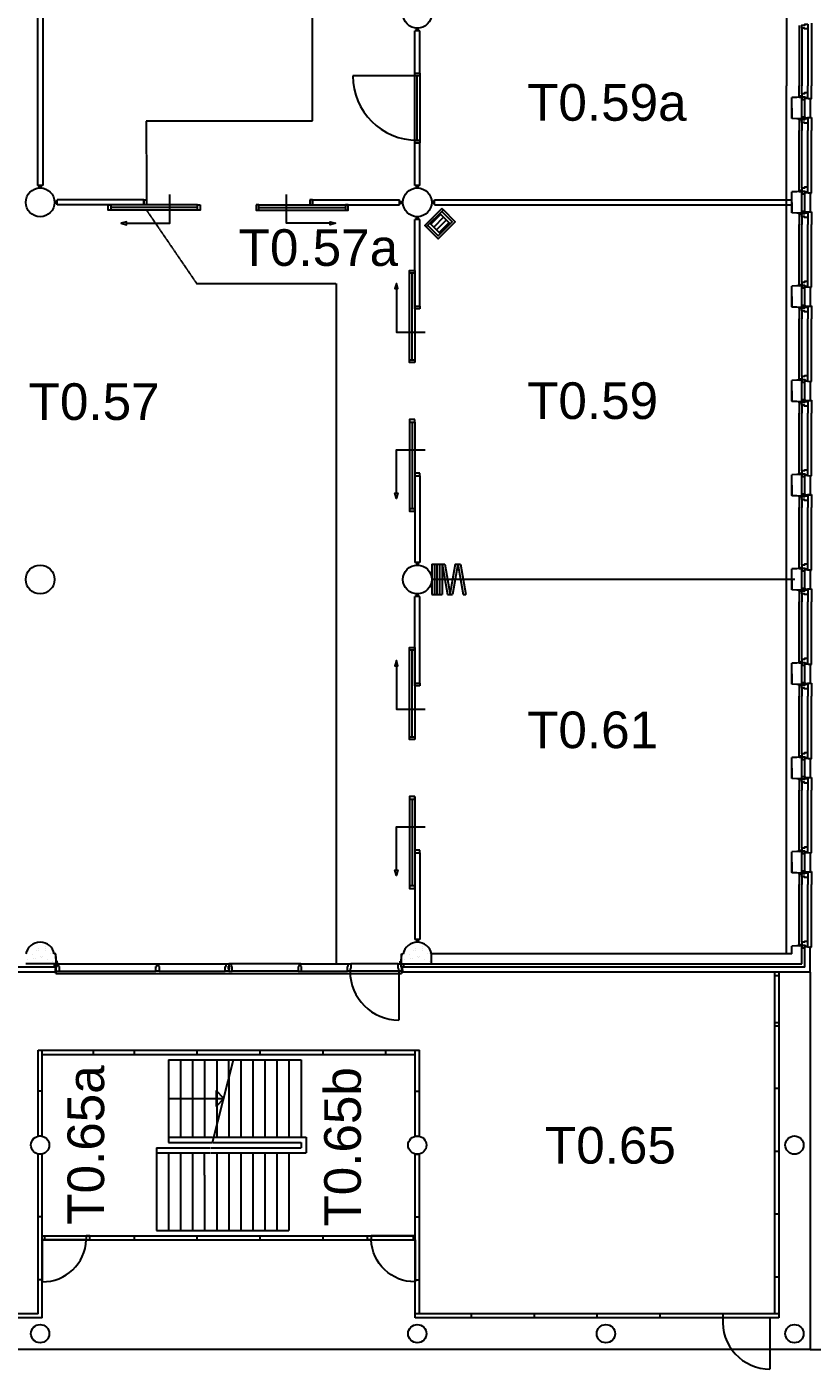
# Model space of a CAD drawing. Header units: millimetres. Extents: x 37323 to 141989, y 29562 to 82217.
# Drawn here: x 53869 to 68860, y 29562 to 55190 of the extents above; entities that cross this region are included whole.
import ezdxf
from ezdxf.enums import TextEntityAlignment as Align

# ---------------------------------------------------------------- set-up
doc = ezdxf.new("R2010")
doc.units = ezdxf.units.MM
doc.linetypes.add('HIDDEN2', pattern=[4.7625, 3.175, -1.5875])
doc.layers.get('0').update_dxf_attribs({"linetype": 'CONTINUOUS'})
for name, color, linetype in [('AL2100_BUITENWANDEN', 3, 'CONTINUOUS'), ('AL2200_BINNENWANDEN', 2, 'CONTINUOUS'), ('AL2400_TRAPPEN', 1, 'CONTINUOUS'), ('AL2800_DRAAGCONSTRUCTIE', 3, 'CONTINUOUS'), ('AL3100_BUITENWANDOPENING', 1, 'CONTINUOUS'), ('AL3200_BINNENWANDOPENING', 1, 'CONTINUOUS'), ('AL4600_RUIMTENUMMERS', 2, 'CONTINUOUS'), ('AL7400_SANITAIR', 1, 'CONTINUOUS'), ('AL8100_INRVERKEERSRUIMTE', 250, 'HIDDEN2')]:
    doc.layers.add(name, color=color, linetype=linetype)
doc.styles.add('Arial', font='arial.ttf')

# ---------------------------------------------------------------- blocks, each defined once
blk = doc.blocks.new('*X22')
for p, q in [((40865, 61991), (40865, 61991)), ((40867, 61850), (40867, 61850)), ((40911, 61846), (40911, 61846)), ((40956, 61949), (40956, 61949)), ((40992, 61787), (40992, 61787)), ((41058, 61906), (41058, 61906)), ((41081, 61927), (41081, 61927)), ((41101, 61907), (41101, 61907)), ((41135, 61786), (41135, 61786)), ((41177, 61793), (41177, 61793)), ((41187, 61945), (41187, 61945)), ((41229, 61944), (41229, 61944)), ((41248, 61867), (41248, 61867)), ((41325, 61809), (41325, 61809)), ((41336, 61965), (41336, 61965)), ((41006, 61746), (41006, 61746)), ((41007, 61712), (41007, 61712)), ((41137, 61744), (41137, 61744))]:
    blk.add_line(p, q)
blk = doc.blocks.new('A$C56202549')
at = {"layer": 'AL3100_BUITENWANDOPENING'}
for p, q in [((910, 80), (910, 880)), ((70, 80), (0, 80)), ((0, 80), (0, 0)), ((0, 0), (70, 0)), ((70, 0), (70, 80)), ((70, 80), (910, 80)), ((870, 0), (70, 0)), ((870, 0), (870, 80)), ((910, 0), (870, 0)), ((910, 80), (910, 0))]:
    blk.add_line(p, q, dxfattribs=at)
for start, end in [(89.4248, 177.7808), (182.2192, 183.2906)]:
    blk.add_arc((902, 48), 832, start, end, dxfattribs=at)
blk = doc.blocks.new('AH74UG')
for p, q in [((-131, -40), (-131, -320)), ((-131, -65), (131, -65)), ((-131, -140), (131, -140)), ((-131, -214), (131, -214)), ((131, -40), (131, -320)), ((-131, -289), (131, -289))]:
    blk.add_line(p, q)
blk.add_lwpolyline([(-230, 0), (230, 0), (230, -40), (-230, -40)], close=True)
for points in [[(230, -40), (230, -360), (-230, -360), (-230, -40)], [(190, -40), (190, -320), (-190, -320), (-190, -40)]]:
    blk.add_lwpolyline(points)

msp = doc.modelspace()

# ---------------------------------------------------------------- linework, layer by layer
at = {"layer": 'AL2100_BUITENWANDEN'}
for p, q in [((68370, 55364), (68370, 54064)), ((68845, 55261), (68845, 54064)), ((68663, 53849), (68470, 53839)), ((68470, 53639), (68470, 53839)), ((68663, 53846), (68473, 53836)), ((68473, 53442), (68473, 53836)), ((68663, 53432), (68663, 53846)), ((68718, 53833), (68845, 53820)), ((68718, 53830), (68845, 53817)), ((68845, 53817), (68845, 54064)), ((68470, 53639), (68470, 53439)), ((68663, 53429), (68470, 53439)), ((68663, 53432), (68473, 53442)), ((68718, 53449), (68845, 53461)), ((68718, 53446), (68845, 53458)), ((68845, 53461), (68845, 53214)), ((68663, 52049), (68470, 52039)), ((68470, 51839), (68470, 52039)), ((68663, 52046), (68473, 52036)), ((68473, 51642), (68473, 52036)), ((68663, 51632), (68663, 52046)), ((68718, 52033), (68845, 52020)), ((68718, 52030), (68845, 52017)), ((68845, 52017), (68845, 52264)), ((68470, 51839), (68470, 51639)), ((68663, 51629), (68470, 51639)), ((68663, 51632), (68473, 51642)), ((68718, 51649), (68845, 51661)), ((68718, 51646), (68845, 51658)), ((68845, 51661), (68845, 51414)), ((68663, 50249), (68470, 50239)), ((68470, 50039), (68470, 50239)), ((68663, 50246), (68473, 50236)), ((68473, 49842), (68473, 50236)), ((68663, 49832), (68663, 50246)), ((68718, 50233), (68845, 50220)), ((68845, 50217), (68845, 50464)), ((68470, 50039), (68470, 49839)), ((68718, 50230), (68845, 50217)), ((68663, 49829), (68470, 49839)), ((68663, 49832), (68473, 49842)), ((68718, 49849), (68845, 49861)), ((68718, 49846), (68845, 49858)), ((68845, 49861), (68845, 49614)), ((68663, 48449), (68470, 48439)), ((68470, 48239), (68470, 48439)), ((68663, 48446), (68473, 48436)), ((68663, 48032), (68663, 48446)), ((68845, 48417), (68845, 48664)), ((68470, 48239), (68470, 48039)), ((68473, 48042), (68473, 48436)), ((68718, 48433), (68845, 48420)), ((68718, 48430), (68845, 48417)), ((68663, 48029), (68470, 48039)), ((68663, 48032), (68473, 48042)), ((68718, 48049), (68845, 48061)), ((68718, 48046), (68845, 48058)), ((68845, 48061), (68845, 47814)), ((68663, 46649), (68470, 46639)), ((68663, 46646), (68473, 46636)), ((68663, 46232), (68663, 46646)), ((68845, 46617), (68845, 46864)), ((68470, 46439), (68470, 46639)), ((68470, 46439), (68470, 46239)), ((68473, 46242), (68473, 46636)), ((68718, 46633), (68845, 46620)), ((68718, 46630), (68845, 46617)), ((68663, 46229), (68470, 46239)), ((68663, 46232), (68473, 46242)), ((68718, 46249), (68845, 46261)), ((68718, 46246), (68845, 46258)), ((68845, 46261), (68845, 46014)), ((68845, 44817), (68845, 45064)), ((68663, 44849), (68470, 44839)), ((68470, 44639), (68470, 44839)), ((68470, 44639), (68470, 44439)), ((68663, 44846), (68473, 44836)), ((68473, 44442), (68473, 44836)), ((68663, 44432), (68663, 44846)), ((68718, 44833), (68845, 44820)), ((68718, 44830), (68845, 44817)), ((68663, 44429), (68470, 44439)), ((68663, 44432), (68473, 44442)), ((68718, 44449), (68845, 44461)), ((68718, 44446), (68845, 44458)), ((68845, 44461), (68845, 44214)), ((68845, 43017), (68845, 43264)), ((68663, 43049), (68470, 43039)), ((68470, 42839), (68470, 43039)), ((68470, 42839), (68470, 42639)), ((68663, 43046), (68473, 43036)), ((68473, 42642), (68473, 43036)), ((68663, 42632), (68663, 43046)), ((68718, 43033), (68845, 43020)), ((68718, 43030), (68845, 43017)), ((68663, 42629), (68470, 42639)), ((68663, 42632), (68473, 42642)), ((68718, 42649), (68845, 42661)), ((68718, 42646), (68845, 42658)), ((68845, 42661), (68845, 42414)), ((68845, 41217), (68845, 41464)), ((68663, 41249), (68470, 41239)), ((68470, 41039), (68470, 41239)), ((68470, 41039), (68470, 40839)), ((68663, 41246), (68473, 41236)), ((68473, 40842), (68473, 41236)), ((68663, 40832), (68663, 41246)), ((68718, 41233), (68845, 41220)), ((68718, 41230), (68845, 41217)), ((68663, 40829), (68470, 40839)), ((68663, 40832), (68473, 40842)), ((68718, 40849), (68845, 40861)), ((68718, 40846), (68845, 40858)), ((68845, 40861), (68845, 40614)), ((68845, 39417), (68845, 39664)), ((68663, 39449), (68470, 39439)), ((68470, 39239), (68470, 39439)), ((68470, 39239), (68470, 39039)), ((68663, 39446), (68473, 39436)), ((68473, 39042), (68473, 39436)), ((68663, 39032), (68663, 39446)), ((68718, 39433), (68845, 39420)), ((68718, 39430), (68845, 39417)), ((68663, 39029), (68470, 39039)), ((68663, 39032), (68473, 39042)), ((68718, 39049), (68845, 39061)), ((68718, 39046), (68845, 39058)), ((68845, 39061), (68845, 38814)), ((68845, 37617), (68845, 37864)), ((54423, 37492), (54393, 37492)), ((54420, 37489), (54393, 37489)), ((54430, 37299), (54420, 37489)), ((54433, 37299), (54423, 37492)), ((61013, 37299), (61023, 37492)), ((61016, 37299), (61026, 37489)), ((61023, 37492), (61052, 37492)), ((61026, 37489), (61052, 37489)), ((68470, 37492), (61593, 37492)), ((68473, 37489), (61593, 37489)), ((61593, 37299), (61593, 37489)), ((68663, 37649), (68470, 37639)), ((68470, 37492), (68470, 37639)), ((68663, 37646), (68473, 37636)), ((68473, 37489), (68473, 37636)), ((68663, 37299), (68663, 37646)), ((68718, 37633), (68845, 37620)), ((68718, 37630), (68845, 37617)), ((68723, 37629), (68818, 37619)), ((68723, 37239), (68723, 37629)), ((68823, 37139), (68823, 37614)), ((54413, 37239), (46633, 37239)), ((54393, 37299), (53852, 37299)), ((54430, 37299), (54393, 37299)), ((54413, 37239), (54403, 37144)), ((61016, 37299), (61052, 37299)), ((68723, 37239), (61033, 37239)), ((61033, 37239), (61042, 37144)), ((61052, 37299), (61593, 37299)), ((61593, 37299), (68663, 37299)), ((54398, 37139), (46647, 37139)), ((68823, 37139), (61047, 37139)), ((68823, 37139), (68823, 29939)), ((68823, 29939), (39423, 29939))]:
    msp.add_line(p, q, dxfattribs=at)
for points in [[(68370, 53214), (68370, 53639), (68370, 54064)], [(68370, 51414), (68370, 51839), (68370, 52264)], [(68370, 49614), (68370, 50039), (68370, 50464)], [(68370, 47814), (68370, 48239), (68370, 48664)], [(68370, 46014), (68370, 46439), (68370, 46864)], [(68370, 44214), (68370, 44639), (68370, 45064)], [(68370, 42414), (68370, 42839), (68370, 43264)], [(68370, 40614), (68370, 41039), (68370, 41464)], [(68370, 38814), (68370, 39239), (68370, 39664)]]:
    msp.add_lwpolyline(points, dxfattribs=at)
for points in [[(68823, 53464, -0.385314), (68818, 53459), (68723, 53449), (68723, 53829), (68818, 53819, -0.385314), (68823, 53814), (68823, 53464)], [(68823, 51664, -0.385314), (68818, 51659), (68723, 51649), (68723, 52029), (68818, 52019, -0.385314), (68823, 52014), (68823, 51664)], [(68823, 49864, -0.385314), (68818, 49859), (68723, 49849), (68723, 50229), (68818, 50219, -0.385314), (68823, 50214), (68823, 49864)], [(68823, 48064, -0.385314), (68818, 48059), (68723, 48049), (68723, 48429), (68818, 48419, -0.385314), (68823, 48414), (68823, 48064)], [(68823, 46264, -0.385314), (68818, 46259), (68723, 46249), (68723, 46629), (68818, 46619, -0.385314), (68823, 46614), (68823, 46264)], [(68823, 44464, -0.385314), (68818, 44459), (68723, 44449), (68723, 44829), (68818, 44819, -0.385314), (68823, 44814), (68823, 44464)], [(68823, 42664, -0.385314), (68818, 42659), (68723, 42649), (68723, 43029), (68818, 43019, -0.385314), (68823, 43014), (68823, 42664)], [(68823, 40864, -0.385314), (68818, 40859), (68723, 40849), (68723, 41229), (68818, 41219, -0.385314), (68823, 41214), (68823, 40864)], [(68823, 39064, -0.385314), (68818, 39059), (68723, 39049), (68723, 39429), (68818, 39419, -0.385314), (68823, 39414), (68823, 39064)]]:
    msp.add_lwpolyline(points, format="xyb", dxfattribs=at)
for centre, radius in [((61323, 55439), 275), ((54123, 51839), 275), ((61323, 51839), 275), ((54123, 44639), 275), ((61323, 44639), 275), ((54123, 33839), 175), ((61323, 33839), 175), ((68523, 33839), 175), ((54123, 30239), 175), ((61323, 30239), 175), ((64923, 30239), 175), ((68523, 30239), 175)]:
    msp.add_circle(centre, radius, dxfattribs=at)
for centre, radius, start, end in [((54123, 37439), 275, 10.4757, 169.5243), ((61323, 37439), 275, 10.4757, 169.5243), ((68818, 37614), 5, 0, 84.2894), ((54398, 37144), 5, 269.9898, 354.2894), ((61047, 37144), 5, 185.7106, 270)]:
    msp.add_arc(centre, radius, start, end, dxfattribs=at)
at = {"layer": 'AL2200_BINNENWANDEN'}
for p, q in [((54073, 58714), (54073, 52164)), ((54173, 58714), (54173, 52164)), ((61273, 54304), (61273, 55114)), ((61373, 55114), (61273, 55114)), ((61305, 55114), (61305, 55165)), ((61341, 55114), (61341, 55165)), ((61373, 54304), (61373, 55114)), ((61273, 54304), (61373, 54304)), ((61273, 52164), (61273, 52974)), ((61273, 52974), (61373, 52974)), ((61373, 52164), (61373, 52974)), ((54173, 52164), (54073, 52164)), ((54105, 52113), (54105, 52164)), ((54141, 52113), (54141, 52164)), ((61373, 52164), (61273, 52164)), ((61305, 52113), (61305, 52164)), ((61341, 52113), (61341, 52164)), ((54448, 51857), (54397, 51857)), ((54448, 51821), (54397, 51821)), ((54448, 51789), (54448, 51889)), ((56103, 51889), (54448, 51889)), ((56103, 51789), (54448, 51789)), ((56103, 51889), (56103, 51789)), ((59324, 51889), (59324, 51789)), ((59324, 51889), (60980, 51889)), ((59324, 51789), (60980, 51789)), ((60980, 51789), (60980, 51889)), ((60980, 51857), (61030, 51857)), ((60980, 51821), (61030, 51821)), ((61648, 51857), (61597, 51857)), ((61648, 51821), (61597, 51821)), ((61648, 51789), (61648, 51889)), ((61648, 51889), (68473, 51889)), ((61648, 51789), (68473, 51789)), ((61373, 51513), (61273, 51513)), ((61273, 49858), (61273, 51513)), ((61305, 51513), (61305, 51564)), ((61341, 51513), (61341, 51564)), ((61373, 49858), (61373, 51513)), ((61273, 49858), (61373, 49858)), ((61273, 46620), (61273, 44965)), ((61273, 46620), (61373, 46620)), ((61373, 46620), (61373, 44965)), ((61373, 44965), (61273, 44965)), ((61305, 44965), (61305, 44914)), ((61341, 44965), (61341, 44914)), ((68530, 44639), (61598, 44639)), ((61305, 44313), (61305, 44364)), ((61341, 44313), (61341, 44364)), ((61373, 44313), (61273, 44313)), ((61273, 42658), (61273, 44313)), ((61373, 42658), (61373, 44313)), ((61273, 42658), (61373, 42658)), ((61273, 39420), (61273, 37765)), ((61273, 39420), (61373, 39420)), ((61373, 39420), (61373, 37765)), ((61373, 37765), (61273, 37765)), ((61305, 37765), (61305, 37714)), ((61341, 37765), (61341, 37714)), ((57673, 37299), (57773, 37299))]:
    msp.add_line(p, q, dxfattribs=at)
at = {"layer": 'AL2400_TRAPPEN'}
for p, q in [((56573, 35470), (56573, 33889)), ((56573, 35470), (57812, 35470)), ((56803, 35470), (56803, 33989)), ((57033, 35470), (57033, 33989)), ((57263, 35470), (57263, 33989)), ((57413, 33889), (57812, 35470)), ((57493, 35470), (57493, 34136)), ((57723, 35117), (57723, 35470)), ((57812, 35470), (59103, 35470)), ((57953, 35470), (57953, 33989)), ((58183, 35470), (58183, 33989)), ((58413, 35470), (58413, 33989)), ((58643, 35470), (58643, 33989)), ((58873, 35470), (58873, 33989)), ((59103, 35470), (59103, 33989)), ((57723, 35117), (57723, 33989)), ((57631, 34729), (57481, 34879)), ((57481, 34879), (57481, 34579)), ((56573, 34729), (57631, 34729)), ((57631, 34729), (57481, 34579)), ((57493, 34136), (57493, 33989)), ((56573, 33989), (57413, 33989)), ((56573, 33889), (57413, 33889)), ((57427, 33989), (59203, 33989)), ((57427, 33889), (59103, 33889)), ((59103, 33889), (59103, 33789)), ((59203, 33989), (59203, 33689)), ((56343, 33789), (57373, 33789)), ((56343, 33789), (56343, 32209)), ((56343, 33689), (57373, 33689)), ((56573, 33689), (56573, 32209)), ((56803, 33689), (56803, 32209)), ((57033, 33689), (57033, 32632)), ((57263, 33265), (57263, 33689)), ((57386, 33789), (59103, 33789)), ((57386, 33689), (59203, 33689)), ((57493, 33689), (57493, 32209)), ((57723, 33689), (57723, 32209)), ((57953, 33689), (57953, 32209)), ((58183, 33689), (58183, 32209)), ((58413, 33689), (58413, 32209)), ((58643, 33689), (58643, 32209)), ((58873, 33689), (58873, 32209)), ((57263, 33265), (57263, 32209)), ((57033, 32632), (57033, 32209)), ((56343, 32209), (58873, 32209))]:
    msp.add_line(p, q, dxfattribs=at)
at = {"layer": 'AL2800_DRAAGCONSTRUCTIE'}
for p, q in [((68143, 37139), (68143, 30619)), ((68223, 37139), (68143, 37139)), ((68143, 37079), (68223, 37079)), ((68143, 37079), (68223, 37079)), ((68223, 37139), (68223, 30539)), ((68143, 36179), (68223, 36179)), ((68143, 36119), (68223, 36119)), ((54083, 34009), (54083, 35650)), ((54083, 35650), (61363, 35650)), ((54163, 35570), (54163, 35650)), ((55143, 35570), (55143, 35650)), ((55923, 35570), (55923, 35650)), ((57123, 35570), (57123, 35650)), ((58323, 35570), (58323, 35650)), ((59523, 35570), (59523, 35650)), ((60723, 35570), (60723, 35650)), ((61283, 34009), (61283, 35650)), ((61363, 34009), (61363, 35650)), ((54163, 34009), (54163, 35570)), ((54163, 35570), (61283, 35570)), ((54163, 34869), (54083, 34869)), ((61283, 34869), (61363, 34869)), ((68223, 34919), (68143, 34919)), ((54163, 34009), (54083, 34009)), ((61283, 34009), (61363, 34009)), ((54163, 33669), (54083, 33669)), ((54083, 30619), (54083, 33669)), ((54163, 32109), (54163, 33669)), ((61283, 33669), (61363, 33669)), ((61283, 32109), (61283, 33669)), ((61363, 30619), (61363, 33669)), ((68223, 33719), (68143, 33719)), ((54163, 32469), (54083, 32469)), ((61283, 32469), (61363, 32469)), ((68223, 32519), (68143, 32519)), ((54163, 32109), (61283, 32109)), ((55923, 32029), (55923, 32109)), ((57123, 32029), (57123, 32109)), ((58323, 32029), (58323, 32109)), ((59523, 32029), (59523, 32109)), ((54163, 32029), (61283, 32029)), ((54163, 30539), (54163, 32029)), ((61283, 30539), (61283, 32029)), ((54163, 31269), (54083, 31269)), ((61283, 31269), (61363, 31269)), ((68223, 31319), (68143, 31319)), ((54163, 30539), (40023, 30539)), ((54083, 30619), (40103, 30619)), ((68223, 30619), (61283, 30619)), ((68223, 30539), (61283, 30539)), ((62353, 30619), (62353, 30539)), ((63553, 30619), (63553, 30539)), ((64753, 30619), (64753, 30539)), ((65953, 30619), (65953, 30539)), ((67153, 30619), (67153, 30539)), ((68055, 30542), (68055, 29562)), ((68823, 29939), (69823, 29939))]:
    msp.add_line(p, q, dxfattribs=at)
msp.add_arc((68057, 30467), 905, 175.5341, 269.8771, dxfattribs=at)
at = {"layer": 'AL3100_BUITENWANDOPENING'}
for p, q in [((68613, 55214), (68613, 54064)), ((68663, 55166), (68663, 54064)), ((68777, 55149), (68777, 54064)), ((68613, 53864), (68613, 54065)), ((68663, 53864), (68613, 53864)), ((68613, 53864), (68613, 53846)), ((68613, 53846), (68659, 53849)), ((68659, 53859), (68663, 53859)), ((68659, 53849), (68659, 53859)), ((68663, 53912), (68663, 54064)), ((68663, 53859), (68663, 53864)), ((68777, 53929), (68777, 54064)), ((68613, 53432), (68659, 53429)), ((68613, 53414), (68613, 53432)), ((68663, 53414), (68613, 53414)), ((68613, 53414), (68613, 53213)), ((68659, 53429), (68659, 53419)), ((68659, 53419), (68663, 53419)), ((68663, 53419), (68663, 53414)), ((68663, 53366), (68663, 53214)), ((68370, 52264), (68370, 53214)), ((68613, 52264), (68613, 53214)), ((68663, 52264), (68663, 53214)), ((68777, 52264), (68777, 53214)), ((68845, 52264), (68845, 53214)), ((68613, 52064), (68613, 52265)), ((68663, 52064), (68613, 52064)), ((68613, 52064), (68613, 52046)), ((68613, 52046), (68659, 52049)), ((68659, 52059), (68663, 52059)), ((68659, 52049), (68659, 52059)), ((68663, 52112), (68663, 52264)), ((68663, 52059), (68663, 52064)), ((68777, 52129), (68777, 52264)), ((68613, 51632), (68659, 51629)), ((68613, 51614), (68613, 51632)), ((68663, 51614), (68613, 51614)), ((68613, 51614), (68613, 51413)), ((68659, 51629), (68659, 51619)), ((68659, 51619), (68663, 51619)), ((68663, 51619), (68663, 51614)), ((68663, 51566), (68663, 51414)), ((68370, 50464), (68370, 51414)), ((68613, 50464), (68613, 51414)), ((68663, 50464), (68663, 51414)), ((68777, 50464), (68777, 51414)), ((68845, 50464), (68845, 51414)), ((68613, 50264), (68613, 50465)), ((68663, 50264), (68613, 50264)), ((68613, 50264), (68613, 50246)), ((68613, 50246), (68659, 50249)), ((68659, 50259), (68663, 50259)), ((68659, 50249), (68659, 50259)), ((68663, 50312), (68663, 50464)), ((68663, 50259), (68663, 50264)), ((68777, 50329), (68777, 50464)), ((68613, 49832), (68659, 49829)), ((68613, 49814), (68613, 49832)), ((68613, 49814), (68613, 49613)), ((68663, 49814), (68613, 49814)), ((68659, 49829), (68659, 49819)), ((68659, 49819), (68663, 49819)), ((68663, 49819), (68663, 49814)), ((68663, 49766), (68663, 49614)), ((68370, 48664), (68370, 49614)), ((68613, 48664), (68613, 49614)), ((68663, 48664), (68663, 49614)), ((68777, 48664), (68777, 49614)), ((68845, 48664), (68845, 49614)), ((68613, 48464), (68613, 48665)), ((68663, 48464), (68613, 48464)), ((68613, 48464), (68613, 48446)), ((68613, 48446), (68659, 48449)), ((68659, 48459), (68663, 48459)), ((68659, 48449), (68659, 48459)), ((68663, 48512), (68663, 48664)), ((68663, 48459), (68663, 48464)), ((68777, 48529), (68777, 48664)), ((68613, 48032), (68659, 48029)), ((68613, 48014), (68613, 48032)), ((68663, 48014), (68613, 48014)), ((68613, 48014), (68613, 47813)), ((68659, 48029), (68659, 48019)), ((68659, 48019), (68663, 48019)), ((68663, 48019), (68663, 48014)), ((68663, 47966), (68663, 47814)), ((68370, 46864), (68370, 47814)), ((68613, 46864), (68613, 47814)), ((68663, 46864), (68663, 47814)), ((68777, 46864), (68777, 47814)), ((68845, 46864), (68845, 47814)), ((68613, 46664), (68613, 46865)), ((68663, 46664), (68613, 46664)), ((68613, 46664), (68613, 46646)), ((68613, 46646), (68659, 46649)), ((68659, 46659), (68663, 46659)), ((68659, 46649), (68659, 46659)), ((68663, 46712), (68663, 46864)), ((68663, 46659), (68663, 46664)), ((68777, 46729), (68777, 46864)), ((68613, 46232), (68659, 46229)), ((68613, 46214), (68613, 46232)), ((68663, 46214), (68613, 46214)), ((68613, 46214), (68613, 46013)), ((68659, 46229), (68659, 46219)), ((68659, 46219), (68663, 46219)), ((68663, 46219), (68663, 46214)), ((68663, 46166), (68663, 46014)), ((68370, 45064), (68370, 46014)), ((68613, 45064), (68613, 46014)), ((68663, 45064), (68663, 46014)), ((68777, 45064), (68777, 46014)), ((68845, 45064), (68845, 46014)), ((68613, 44864), (68613, 45065)), ((68663, 44864), (68613, 44864)), ((68613, 44864), (68613, 44846)), ((68659, 44859), (68663, 44859)), ((68659, 44849), (68659, 44859)), ((68663, 44912), (68663, 45064)), ((68663, 44859), (68663, 44864)), ((68777, 44929), (68777, 45064)), ((68613, 44846), (68659, 44849)), ((68613, 44432), (68659, 44429)), ((68613, 44414), (68613, 44432)), ((68663, 44414), (68613, 44414)), ((68613, 44414), (68613, 44213)), ((68659, 44429), (68659, 44419)), ((68659, 44419), (68663, 44419)), ((68663, 44419), (68663, 44414)), ((68663, 44366), (68663, 44214)), ((68370, 43264), (68370, 44214)), ((68613, 43264), (68613, 44214)), ((68663, 43264), (68663, 44214)), ((68777, 43264), (68777, 44214)), ((68845, 43264), (68845, 44214)), ((68613, 43064), (68613, 43265)), ((68663, 43064), (68613, 43064)), ((68613, 43064), (68613, 43046)), ((68659, 43059), (68663, 43059)), ((68659, 43049), (68659, 43059)), ((68663, 43112), (68663, 43264)), ((68663, 43059), (68663, 43064)), ((68777, 43129), (68777, 43264)), ((68613, 43046), (68659, 43049)), ((68613, 42632), (68659, 42629)), ((68613, 42614), (68613, 42632)), ((68663, 42614), (68613, 42614)), ((68613, 42614), (68613, 42413)), ((68659, 42629), (68659, 42619)), ((68659, 42619), (68663, 42619)), ((68663, 42619), (68663, 42614)), ((68663, 42566), (68663, 42414)), ((68370, 41464), (68370, 42414)), ((68613, 41464), (68613, 42414)), ((68663, 41464), (68663, 42414)), ((68777, 41464), (68777, 42414)), ((68845, 41464), (68845, 42414)), ((68613, 41264), (68613, 41465)), ((68663, 41264), (68613, 41264)), ((68613, 41264), (68613, 41246)), ((68663, 41312), (68663, 41464)), ((68663, 41259), (68663, 41264)), ((68777, 41329), (68777, 41464)), ((68613, 41246), (68659, 41249)), ((68659, 41259), (68663, 41259)), ((68659, 41249), (68659, 41259)), ((68613, 40832), (68659, 40829)), ((68613, 40814), (68613, 40832)), ((68663, 40814), (68613, 40814)), ((68613, 40814), (68613, 40613)), ((68659, 40829), (68659, 40819)), ((68659, 40819), (68663, 40819)), ((68663, 40819), (68663, 40814)), ((68663, 40766), (68663, 40614)), ((68370, 39664), (68370, 40614)), ((68613, 39664), (68613, 40614)), ((68663, 39664), (68663, 40614)), ((68777, 39664), (68777, 40614)), ((68845, 39664), (68845, 40614)), ((68613, 39464), (68613, 39665)), ((68663, 39512), (68663, 39664)), ((68777, 39529), (68777, 39664)), ((68663, 39464), (68613, 39464)), ((68613, 39464), (68613, 39446)), ((68613, 39446), (68659, 39449)), ((68659, 39459), (68663, 39459)), ((68659, 39449), (68659, 39459)), ((68663, 39459), (68663, 39464)), ((68613, 39032), (68659, 39029)), ((68613, 39014), (68613, 39032)), ((68663, 39014), (68613, 39014)), ((68613, 39014), (68613, 38813)), ((68659, 39029), (68659, 39019)), ((68659, 39019), (68663, 39019)), ((68663, 39019), (68663, 39014)), ((68663, 38966), (68663, 38814)), ((68370, 37492), (68370, 38814)), ((68613, 37864), (68613, 38814)), ((68663, 37864), (68663, 38814)), ((68777, 37864), (68777, 38814)), ((68845, 37864), (68845, 38814)), ((68613, 37664), (68613, 37865)), ((68663, 37712), (68663, 37864)), ((68777, 37729), (68777, 37864)), ((68613, 37664), (68613, 37646)), ((68663, 37664), (68613, 37664)), ((68613, 37646), (68659, 37649)), ((68659, 37649), (68659, 37659)), ((68659, 37659), (68663, 37659)), ((68663, 37659), (68663, 37664)), ((54438, 37240), (54423, 37240)), ((54423, 37240), (54423, 37160)), ((54430, 37349), (54433, 37303)), ((54448, 37349), (54430, 37349)), ((54433, 37303), (54443, 37303)), ((54438, 37299), (54438, 37240)), ((54473, 37299), (54438, 37299)), ((54443, 37303), (54443, 37299)), ((54443, 37299), (54448, 37299)), ((54448, 37299), (54448, 37349)), ((54473, 37299), (56348, 37299)), ((54473, 37248), (54473, 37299)), ((54490, 37248), (54473, 37248)), ((54490, 37160), (54490, 37248)), ((56331, 37160), (56331, 37248)), ((56331, 37248), (56348, 37248)), ((56348, 37299), (56381, 37299)), ((56348, 37248), (56348, 37299)), ((56381, 37299), (57673, 37299)), ((56381, 37299), (56381, 37248)), ((56381, 37248), (56398, 37248)), ((56398, 37248), (56398, 37160)), ((57656, 37160), (57656, 37248)), ((57656, 37248), (57673, 37248)), ((57673, 37299), (57723, 37299)), ((57673, 37248), (57673, 37299)), ((57713, 37259), (57723, 37259)), ((57713, 37259), (57713, 37200)), ((57723, 37200), (57713, 37200)), ((57773, 37299), (57723, 37299)), ((57723, 37299), (57723, 37259)), ((57733, 37259), (57723, 37259)), ((57723, 37200), (57733, 37200)), ((57723, 37200), (57723, 37160)), ((57733, 37259), (57733, 37200)), ((59065, 37299), (57773, 37299)), ((57773, 37248), (57773, 37299)), ((57790, 37248), (57773, 37248)), ((57790, 37160), (57790, 37248)), ((59048, 37248), (59048, 37160)), ((59065, 37248), (59048, 37248)), ((59098, 37299), (59065, 37299)), ((59065, 37299), (59065, 37248)), ((59098, 37248), (59098, 37299)), ((59098, 37299), (60006, 37299)), ((59115, 37248), (59098, 37248)), ((59115, 37160), (59115, 37248)), ((59989, 37248), (60006, 37248)), ((59989, 37160), (59989, 37248)), ((60006, 37299), (60056, 37299)), ((60006, 37248), (60006, 37299)), ((60039, 37211), (60039, 37160)), ((60056, 37211), (60039, 37211)), ((60956, 37299), (60056, 37299)), ((60056, 37299), (60056, 37211)), ((60956, 37211), (60956, 37299)), ((60956, 37299), (61008, 37299)), ((60973, 37211), (60956, 37211)), ((60973, 37160), (60973, 37211)), ((60998, 37299), (60998, 37349)), ((60998, 37349), (61015, 37349)), ((61003, 37299), (60998, 37299)), ((61003, 37303), (61003, 37299)), ((61013, 37303), (61003, 37303)), ((61008, 37299), (61008, 37240)), ((61008, 37240), (61023, 37240)), ((61015, 37349), (61013, 37303)), ((61023, 37240), (61023, 37160)), ((54423, 37160), (54490, 37160)), ((54423, 37160), (54423, 37119)), ((54423, 37119), (61023, 37119)), ((54490, 37160), (56331, 37160)), ((56398, 37160), (56331, 37160)), ((56398, 37160), (57656, 37160)), ((57723, 37160), (57656, 37160)), ((57723, 37160), (57790, 37160)), ((59048, 37160), (57790, 37160)), ((59048, 37160), (59115, 37160)), ((59115, 37160), (59989, 37160)), ((60039, 37160), (59989, 37160)), ((60973, 37160), (60039, 37160)), ((60973, 37160), (60973, 36226)), ((61023, 37160), (60973, 37160)), ((61023, 37160), (61023, 37119))]:
    msp.add_line(p, q, dxfattribs=at)
for points in [[(68777, 55239), (68777, 55149), (68714, 55149), (68714, 55166), (68663, 55166), (68663, 55224), (68722, 55224), (68722, 55239)], [(68777, 53839), (68777, 53929), (68714, 53929), (68714, 53912), (68663, 53912), (68663, 53854), (68722, 53854), (68722, 53839)], [(68663, 53849), (68663, 53804), (68718, 53804), (68718, 53849)], [(68663, 53429), (68663, 53474), (68718, 53474), (68718, 53429)], [(68777, 53439), (68777, 53349), (68714, 53349), (68714, 53366), (68663, 53366), (68663, 53424), (68722, 53424), (68722, 53439)], [(68777, 52039), (68777, 52129), (68714, 52129), (68714, 52112), (68663, 52112), (68663, 52054), (68722, 52054), (68722, 52039)], [(68663, 52049), (68663, 52004), (68718, 52004), (68718, 52049)], [(68663, 51629), (68663, 51674), (68718, 51674), (68718, 51629)], [(68777, 51639), (68777, 51549), (68714, 51549), (68714, 51566), (68663, 51566), (68663, 51624), (68722, 51624), (68722, 51639)], [(68777, 50239), (68777, 50329), (68714, 50329), (68714, 50312), (68663, 50312), (68663, 50254), (68722, 50254), (68722, 50239)], [(68663, 50249), (68663, 50204), (68718, 50204), (68718, 50249)], [(68663, 49829), (68663, 49874), (68718, 49874), (68718, 49829)], [(68777, 49839), (68777, 49749), (68714, 49749), (68714, 49766), (68663, 49766), (68663, 49824), (68722, 49824), (68722, 49839)], [(68777, 48439), (68777, 48529), (68714, 48529), (68714, 48512), (68663, 48512), (68663, 48454), (68722, 48454), (68722, 48439)], [(68663, 48449), (68663, 48404), (68718, 48404), (68718, 48449)], [(68663, 48029), (68663, 48074), (68718, 48074), (68718, 48029)], [(68777, 48039), (68777, 47949), (68714, 47949), (68714, 47966), (68663, 47966), (68663, 48024), (68722, 48024), (68722, 48039)], [(68777, 46639), (68777, 46729), (68714, 46729), (68714, 46712), (68663, 46712), (68663, 46654), (68722, 46654), (68722, 46639)], [(68663, 46649), (68663, 46604), (68718, 46604), (68718, 46649)], [(68663, 46229), (68663, 46274), (68718, 46274), (68718, 46229)], [(68777, 46239), (68777, 46149), (68714, 46149), (68714, 46166), (68663, 46166), (68663, 46224), (68722, 46224), (68722, 46239)], [(68777, 44839), (68777, 44929), (68714, 44929), (68714, 44912), (68663, 44912), (68663, 44854), (68722, 44854), (68722, 44839)], [(68663, 44849), (68663, 44804), (68718, 44804), (68718, 44849)], [(68663, 44429), (68663, 44474), (68718, 44474), (68718, 44429)], [(68777, 44439), (68777, 44349), (68714, 44349), (68714, 44366), (68663, 44366), (68663, 44424), (68722, 44424), (68722, 44439)], [(68777, 43039), (68777, 43129), (68714, 43129), (68714, 43112), (68663, 43112), (68663, 43054), (68722, 43054), (68722, 43039)], [(68663, 43049), (68663, 43004), (68718, 43004), (68718, 43049)], [(68663, 42629), (68663, 42674), (68718, 42674), (68718, 42629)], [(68777, 42639), (68777, 42549), (68714, 42549), (68714, 42566), (68663, 42566), (68663, 42624), (68722, 42624), (68722, 42639)], [(68777, 41239), (68777, 41329), (68714, 41329), (68714, 41312), (68663, 41312), (68663, 41254), (68722, 41254), (68722, 41239)], [(68663, 41249), (68663, 41204), (68718, 41204), (68718, 41249)], [(68663, 40829), (68663, 40874), (68718, 40874), (68718, 40829)], [(68777, 40839), (68777, 40749), (68714, 40749), (68714, 40766), (68663, 40766), (68663, 40824), (68722, 40824), (68722, 40839)], [(68777, 39439), (68777, 39529), (68714, 39529), (68714, 39512), (68663, 39512), (68663, 39454), (68722, 39454), (68722, 39439)], [(68663, 39449), (68663, 39404), (68718, 39404), (68718, 39449)], [(68663, 39029), (68663, 39074), (68718, 39074), (68718, 39029)], [(68777, 39039), (68777, 38949), (68714, 38949), (68714, 38966), (68663, 38966), (68663, 39024), (68722, 39024), (68722, 39039)], [(68777, 37639), (68777, 37729), (68714, 37729), (68714, 37712), (68663, 37712), (68663, 37654), (68722, 37654), (68722, 37639)], [(68663, 37649), (68663, 37604), (68718, 37604), (68718, 37649)], [(54433, 37299), (54388, 37299), (54388, 37244), (54433, 37244)], [(61013, 37299), (61058, 37299), (61058, 37244), (61013, 37244)]]:
    msp.add_lwpolyline(points, close=True, dxfattribs=at)
for points in [[(68777, 53349), (68777, 53214)], [(68777, 51549), (68777, 51414)], [(68777, 49749), (68777, 49614)], [(68777, 47949), (68777, 47814)], [(68777, 46149), (68777, 46014)], [(68777, 44349), (68777, 44214)], [(68777, 42549), (68777, 42414)], [(68777, 40749), (68777, 40614)], [(68777, 38949), (68777, 38814)]]:
    msp.add_lwpolyline(points, dxfattribs=at)
msp.add_arc((60973, 37160), 934, 180, 270, dxfattribs=at)
at = {"layer": 'AL3200_BINNENWANDOPENING'}
for p, q in [((61273, 53024), (61273, 54254)), ((61373, 54254), (61373, 53024)), ((57128, 51789), (55473, 51789)), ((58299, 51789), (59955, 51789)), ((57128, 51689), (55473, 51689)), ((58299, 51689), (59955, 51689)), ((61173, 48833), (61173, 50488)), ((61273, 50488), (61273, 48833)), ((61173, 47645), (61173, 45990)), ((61273, 47645), (61273, 45990)), ((61598, 44929), (61598, 44349)), ((61598, 44929), (61848, 44929)), ((61648, 44929), (61648, 44349)), ((61698, 44929), (61698, 44349)), ((61748, 44929), (61748, 44349)), ((61798, 44929), (61798, 44349)), ((61798, 44929), (61898, 44349)), ((61848, 44929), (61948, 44349)), ((62046, 44929), (61946, 44349)), ((62096, 44929), (61996, 44349)), ((62046, 44929), (62147, 44929)), ((62096, 44929), (62196, 44349)), ((62147, 44929), (62247, 44349)), ((61598, 44349), (61798, 44349)), ((61898, 44349), (61996, 44349)), ((62196, 44349), (62247, 44349)), ((61173, 41633), (61173, 43288)), ((61273, 43288), (61273, 41633)), ((61273, 40495), (61273, 38740)), ((61173, 40445), (61173, 38790))]:
    msp.add_line(p, q, dxfattribs=at)
at = {"layer": 'AL3200_BINNENWANDOPENING', "flags": 128}
for points in [[(61323, 54254), (60093, 54254)], [(61323, 53024), (61323, 54254)], [(55769, 51439), (55769, 51469), (55669, 51439), (55769, 51409), (55769, 51439), (56600, 51439), (56600, 51989)], [(59659, 51439), (59659, 51469), (59759, 51439), (59659, 51409), (59659, 51439), (58827, 51439), (58827, 51989)], [(57128, 51739), (55473, 51739)], [(58299, 51739), (59955, 51739)], [(61223, 48833), (61223, 50488)], [(60923, 50192), (60953, 50192), (60923, 50292), (60893, 50192), (60923, 50192), (60923, 49361), (61473, 49361)], [(61223, 47645), (61223, 45990)], [(60923, 46286), (60953, 46286), (60923, 46186), (60893, 46286), (60923, 46286), (60923, 47117), (61473, 47117)], [(60923, 42992), (60953, 42992), (60923, 43092), (60893, 42992), (60923, 42992), (60923, 42161), (61473, 42161)], [(61223, 41633), (61223, 43288)], [(61223, 40445), (61223, 38790)], [(60923, 39086), (60953, 39086), (60923, 38986), (60893, 39086), (60923, 39086), (60923, 39917), (61473, 39917)]]:
    msp.add_lwpolyline(points, dxfattribs=at)
at = {"layer": 'AL3200_BINNENWANDOPENING'}
for points in [[(61273, 54304), (61373, 54304), (61373, 54254), (61273, 54254)], [(68663, 53849), (68663, 53859), (68659, 53859), (68659, 53849)], [(68718, 53849), (68722, 53849), (68722, 53839), (68718, 53839)], [(68663, 53429), (68663, 53419), (68659, 53419), (68659, 53429)], [(68718, 53429), (68722, 53429), (68722, 53439), (68718, 53439)], [(61273, 53024), (61373, 53024), (61373, 52974), (61273, 52974)], [(68663, 52049), (68663, 52059), (68659, 52059), (68659, 52049)], [(68718, 52049), (68722, 52049), (68722, 52039), (68718, 52039)], [(55473, 51789), (55473, 51689), (55423, 51689), (55423, 51789)], [(56153, 51889), (56153, 51789), (56103, 51789), (56103, 51889)], [(57178, 51789), (57178, 51689), (57128, 51689), (57128, 51789)], [(58249, 51789), (58249, 51689), (58299, 51689), (58299, 51789)], [(59274, 51889), (59274, 51789), (59324, 51789), (59324, 51889)], [(59955, 51789), (59955, 51689), (60005, 51689), (60005, 51789)], [(68663, 51629), (68663, 51619), (68659, 51619), (68659, 51629)], [(68718, 51629), (68722, 51629), (68722, 51639), (68718, 51639)], [(61273, 50488), (61173, 50488), (61173, 50538), (61273, 50538)], [(68663, 50249), (68663, 50259), (68659, 50259), (68659, 50249)], [(68718, 50249), (68722, 50249), (68722, 50239), (68718, 50239)], [(61373, 49808), (61273, 49808), (61273, 49858), (61373, 49858)], [(68663, 49829), (68663, 49819), (68659, 49819), (68659, 49829)], [(68718, 49829), (68722, 49829), (68722, 49839), (68718, 49839)], [(61273, 48783), (61173, 48783), (61173, 48833), (61273, 48833)], [(68663, 48449), (68663, 48459), (68659, 48459), (68659, 48449)], [(68718, 48449), (68722, 48449), (68722, 48439), (68718, 48439)], [(68663, 48029), (68663, 48019), (68659, 48019), (68659, 48029)], [(68718, 48029), (68722, 48029), (68722, 48039), (68718, 48039)], [(61273, 47695), (61173, 47695), (61173, 47645), (61273, 47645)], [(61373, 46670), (61273, 46670), (61273, 46620), (61373, 46620)], [(68663, 46649), (68663, 46659), (68659, 46659), (68659, 46649)], [(68718, 46649), (68722, 46649), (68722, 46639), (68718, 46639)], [(68663, 46229), (68663, 46219), (68659, 46219), (68659, 46229)], [(68718, 46229), (68722, 46229), (68722, 46239), (68718, 46239)], [(61273, 45990), (61173, 45990), (61173, 45940), (61273, 45940)], [(68663, 44849), (68663, 44859), (68659, 44859), (68659, 44849)], [(68718, 44849), (68722, 44849), (68722, 44839), (68718, 44839)], [(68663, 44429), (68663, 44419), (68659, 44419), (68659, 44429)], [(68718, 44429), (68722, 44429), (68722, 44439), (68718, 44439)], [(61273, 43288), (61173, 43288), (61173, 43338), (61273, 43338)], [(68663, 43049), (68663, 43059), (68659, 43059), (68659, 43049)], [(68718, 43049), (68722, 43049), (68722, 43039), (68718, 43039)], [(61373, 42608), (61273, 42608), (61273, 42658), (61373, 42658)], [(68663, 42629), (68663, 42619), (68659, 42619), (68659, 42629)], [(68718, 42629), (68722, 42629), (68722, 42639), (68718, 42639)], [(61273, 41583), (61173, 41583), (61173, 41633), (61273, 41633)], [(68663, 41249), (68663, 41259), (68659, 41259), (68659, 41249)], [(68718, 41249), (68722, 41249), (68722, 41239), (68718, 41239)], [(68663, 40829), (68663, 40819), (68659, 40819), (68659, 40829)], [(68718, 40829), (68722, 40829), (68722, 40839), (68718, 40839)], [(61273, 40495), (61173, 40495), (61173, 40445), (61273, 40445)], [(61373, 39470), (61273, 39470), (61273, 39420), (61373, 39420)], [(68663, 39449), (68663, 39459), (68659, 39459), (68659, 39449)], [(68718, 39449), (68722, 39449), (68722, 39439), (68718, 39439)], [(68663, 39029), (68663, 39019), (68659, 39019), (68659, 39029)], [(68718, 39029), (68722, 39029), (68722, 39039), (68718, 39039)], [(61273, 38790), (61173, 38790), (61173, 38740), (61273, 38740)]]:
    msp.add_lwpolyline(points, close=True, dxfattribs=at)
msp.add_arc((61323, 54254), 1230, 180, 270, dxfattribs=at)
at = {"layer": 'AL8100_INRVERKEERSRUIMTE'}
for p, q in [((59324, 53389), (59324, 59039)), ((59324, 53389), (56148, 53389)), ((56148, 53389), (56153, 51889)), ((56153, 51689), (57110, 50289)), ((57110, 50289), (59773, 50289)), ((59773, 50289), (59773, 37299))]:
    msp.add_line(p, q, dxfattribs=at)

# ---------------------------------------------------------------- block references
at = {"layer": 'AL2100_BUITENWANDEN', "rotation": 180}
for p in [(95223, 99339), (102423, 99339)]:
    msp.add_blockref('*X22', p, dxfattribs=at)
at = {"layer": 'AL3100_BUITENWANDOPENING', "rotation": 179.9790924328963}
msp.add_blockref('A$C56202549', (55074, 32109), dxfattribs=at)
at = {"layer": 'AL3100_BUITENWANDOPENING', "xscale": -1, "rotation": 180.0209075671036}
msp.add_blockref('A$C56202549', (60372, 32109), dxfattribs=at)
at = {"layer": 'AL7400_SANITAIR', "xscale": -1, "rotation": 45}
msp.add_blockref('AH74UG', (61629, 51560), dxfattribs=at)

# ---------------------------------------------------------------- texts
at = {"layer": 'AL4600_RUIMTENUMMERS', "style": 'Arial'}
for s, p in [('T0.59a', (63419, 53187)), ('T0.57a', (57913, 50416)), ('T0.57', (53904, 47475)), ('T0.59', (63419, 47493)), ('T0.61', (63419, 41208)), ('T0.65', (63759, 33276))]:
    msp.add_text(s, height=700, dxfattribs=at).set_placement(p, align=Align.BOTTOM_LEFT)
for s, p in [('T0.65a', (55555, 32319)), ('T0.65b', (60455, 32284))]:
    msp.add_text(s, height=700, rotation=90, dxfattribs=at).set_placement(p, align=Align.BOTTOM_LEFT)

doc.saveas('drawing.dxf')
